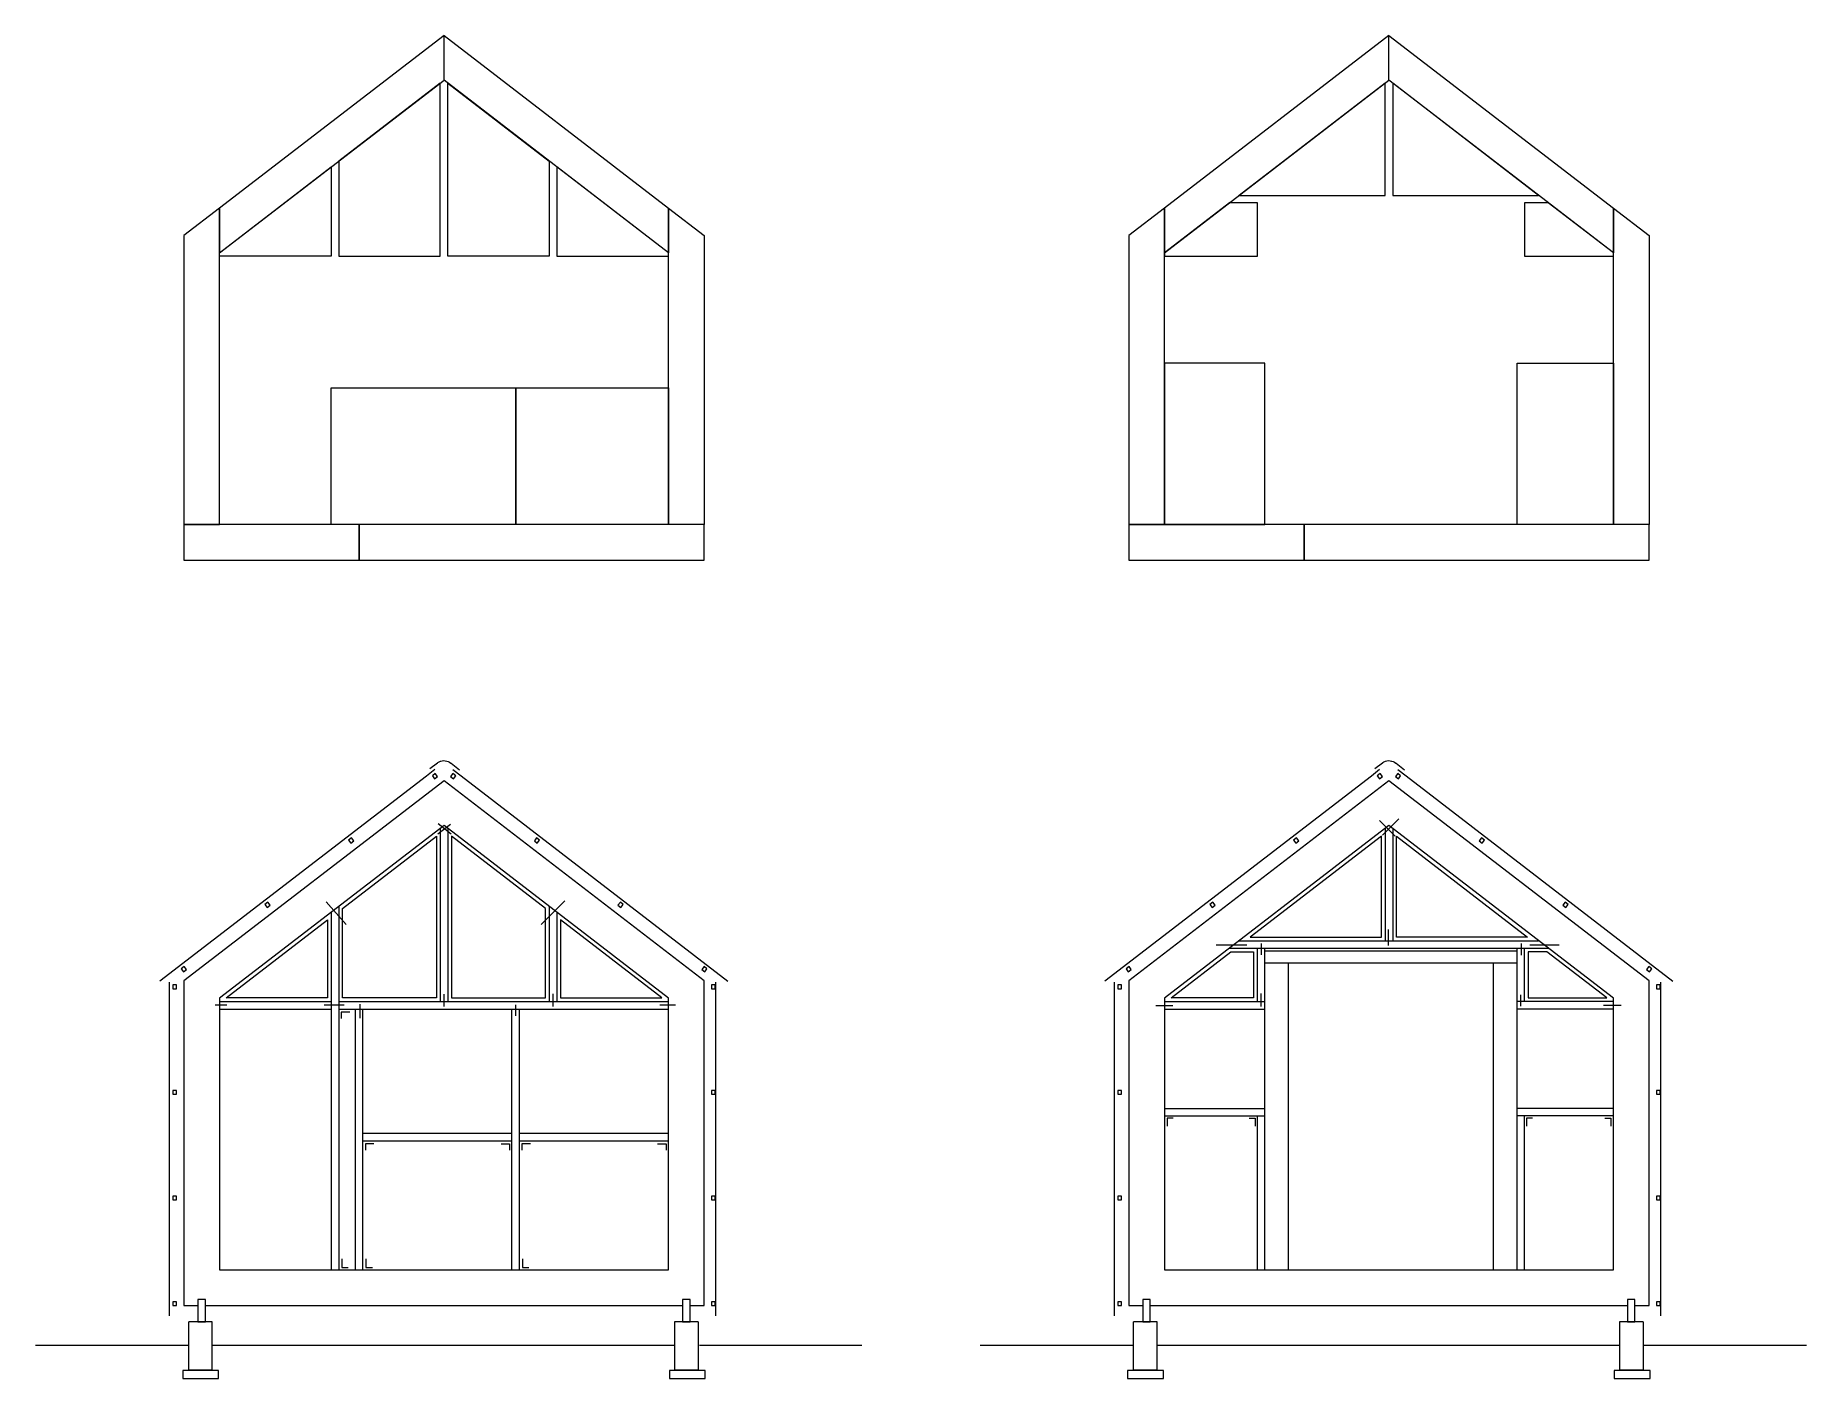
# Model space of a CAD drawing. Extents: x -12135 to 2120, y -1108 to 9704.
import ezdxf

# ---------------------------------------------------------------- set-up
doc = ezdxf.new("R2010")
doc.units = 0
doc.header["$LTSCALE"] = 5
doc.header["$MEASUREMENT"] = 0
doc.linetypes.add('HIDDEN', pattern=[0.375, 0.25, -0.125])
doc.layers.get('0').update_dxf_attribs({"linetype": 'CONTINUOUS', "lineweight": 13})

msp = doc.modelspace()

# ---------------------------------------------------------------- linework, layer by layer
for p, q in [((-8898, 3848), (-8896, 3850)), ((-8896, 3850), (-8885, 3856)), ((-8885, 3856), (-8874, 3861)), ((-8885, 3856), (-8885, 3856)), ((-8874, 3861), (-8873, 3861)), ((-8873, 3861), (-8862, 3864)), ((-8862, 3864), (-8861, 3865)), ((-8861, 3865), (-8849, 3866)), ((-8849, 3866), (-8837, 3865)), ((-8849, 3866), (-8849, 3866)), ((-8837, 3865), (-8836, 3865)), ((-8836, 3865), (-8824, 3863)), ((-8824, 3863), (-8812, 3859)), ((-8824, 3863), (-8824, 3863)), ((-8812, 3859), (-8801, 3854)), ((-8812, 3859), (-8812, 3859)), ((-8801, 3854), (-8801, 3853)), ((-8801, 3853), (-8791, 3846)), ((-1293, 3848), (-1291, 3850)), ((-1291, 3850), (-1281, 3856)), ((-1281, 3856), (-1269, 3861)), ((-1281, 3856), (-1281, 3856)), ((-1269, 3861), (-1257, 3864)), ((-1269, 3861), (-1269, 3861)), ((-1257, 3865), (-1245, 3866)), ((-1257, 3864), (-1257, 3865)), ((-1245, 3866), (-1244, 3866)), ((-1244, 3866), (-1232, 3865)), ((-1232, 3865), (-1220, 3863)), ((-1232, 3865), (-1232, 3865)), ((-1220, 3863), (-1219, 3863)), ((-1219, 3863), (-1208, 3859)), ((-1208, 3859), (-1197, 3854)), ((-1208, 3859), (-1208, 3859)), ((-1197, 3854), (-1196, 3853)), ((-1196, 3853), (-1186, 3846)), ((-8987, 3742), (-11132, 2091)), ((-8920, 3794), (-8987, 3742)), ((-8959, 3802), (-8898, 3848)), ((-8916, 3763), (-8940, 3744)), ((-8940, 3744), (-8922, 3720)), ((-8922, 3720), (-8898, 3739)), ((-8898, 3739), (-8916, 3763)), ((-8775, 3763), (-8793, 3739)), ((-8793, 3739), (-8769, 3720)), ((-8791, 3846), (-8790, 3846)), ((-8790, 3846), (-8788, 3845)), ((-8788, 3845), (-8722, 3793)), ((-8751, 3744), (-8775, 3763)), ((-8774, 3795), (-8707, 3744)), ((-8769, 3720), (-8751, 3744)), ((-8707, 3744), (-6561, 2092)), ((-1382, 3742), (-3528, 2091)), ((-1316, 3794), (-1382, 3742)), ((-1355, 3802), (-1293, 3848)), ((-1312, 3763), (-1336, 3744)), ((-1336, 3744), (-1317, 3720)), ((-1317, 3720), (-1294, 3739)), ((-1294, 3739), (-1312, 3763)), ((-1170, 3763), (-1189, 3739)), ((-1189, 3739), (-1165, 3720)), ((-1186, 3846), (-1184, 3845)), ((-1186, 3846), (-1186, 3846)), ((-1184, 3845), (-1117, 3793)), ((-1170, 3795), (-1103, 3744)), ((-1147, 3744), (-1170, 3763)), ((-1165, 3720), (-1147, 3744)), ((-1103, 3744), (1043, 2092)), ((-8846, 3704), (-10939, 2094)), ((-6753, 2094), (-8846, 3704)), ((-1241, 3704), (-3334, 2094)), ((852, 2094), (-1241, 3704)), ((-8846, 3343), (-10653, 1953)), ((-8895, 3277), (-8795, 3354)), ((-8789, 3274), (-8893, 3356)), ((-8876, 3320), (-8876, 1926)), ((-7039, 1953), (-8846, 3343)), ((-8816, 3320), (-8816, 1926)), ((-1241, 3343), (-3048, 1953)), ((-1192, 3258), (-1318, 3383)), ((-1293, 3266), (-1161, 3398)), ((-1271, 3320), (-1271, 2416)), ((566, 1953), (-1241, 3343)), ((-1211, 3320), (-1211, 2416)), ((-9590, 3244), (-9614, 3226)), ((-9614, 3226), (-9596, 3202)), ((-9596, 3202), (-9572, 3221)), ((-9572, 3221), (-9590, 3244)), ((-8101, 3244), (-8119, 3221)), ((-8119, 3221), (-8096, 3202)), ((-8077, 3226), (-8101, 3244)), ((-8096, 3202), (-8077, 3226)), ((-1986, 3244), (-2009, 3226)), ((-2009, 3226), (-1991, 3202)), ((-1991, 3202), (-1967, 3221)), ((-1967, 3221), (-1986, 3244)), ((-497, 3244), (-515, 3221)), ((-515, 3221), (-491, 3202)), ((-473, 3226), (-497, 3244)), ((-491, 3202), (-473, 3226)), ((-10264, 2726), (-10288, 2708)), ((-10246, 2702), (-10264, 2726)), ((-9634, 2547), (-9795, 2729)), ((-8063, 2548), (-7873, 2738)), ((-7427, 2726), (-7446, 2702)), ((-7403, 2708), (-7427, 2726)), ((-2659, 2726), (-2683, 2708)), ((-2641, 2702), (-2659, 2726)), ((177, 2726), (159, 2702)), ((201, 2708), (177, 2726)), ((-10288, 2708), (-10269, 2684)), ((-10269, 2684), (-10246, 2702)), ((-9753, 2645), (-9753, -234)), ((-9693, 2691), (-9693, -234)), ((-7999, 2691), (-7999, 1926)), ((-7939, 2645), (-7939, 1926)), ((-7446, 2702), (-7422, 2684)), ((-7422, 2684), (-7403, 2708)), ((-2683, 2708), (-2665, 2684)), ((-2665, 2684), (-2641, 2702)), ((159, 2702), (183, 2684)), ((183, 2684), (201, 2708)), ((-1246, 2508), (-1246, 2379)), ((-2386, 2381), (-2632, 2381)), ((-2524, 2356), (41, 2356)), ((-2446, 2416), (-37, 2416)), ((-2300, 1926), (-2300, 2356)), ((-2270, 2395), (-2270, 2302)), ((-2240, -234), (-2240, 2356)), ((-210, -234), (-210, 2356)), ((-176, 2395), (-176, 2299)), ((-150, 1926), (-150, 2356)), ((-107, 2383), (129, 2383)), ((-10938, 2208), (-10961, 2190)), ((-10961, 2190), (-10943, 2166)), ((-10943, 2166), (-10919, 2184)), ((-10919, 2184), (-10938, 2208)), ((-6753, 2208), (-6772, 2184)), ((-6772, 2184), (-6748, 2166)), ((-6730, 2190), (-6753, 2208)), ((-6748, 2166), (-6730, 2190)), ((-3333, 2208), (-3357, 2190)), ((-3357, 2190), (-3339, 2166)), ((-3339, 2166), (-3315, 2184)), ((-3315, 2184), (-3333, 2208)), ((-2240, 2239), (-210, 2239)), ((-2050, -234), (-2050, 2239)), ((-400, -234), (-400, 2239)), ((851, 2208), (833, 2184)), ((833, 2184), (856, 2166)), ((875, 2190), (851, 2208)), ((856, 2166), (875, 2190)), ((-11055, -604), (-11055, 2084)), ((-11029, 2060), (-11029, 2030)), ((-10999, 2060), (-11029, 2060)), ((-11029, 2030), (-10999, 2030)), ((-10999, 2030), (-10999, 2060)), ((-10939, 2094), (-10939, -520)), ((-6753, -520), (-6753, 2094)), ((-6693, 2060), (-6693, 2030)), ((-6663, 2060), (-6693, 2060)), ((-6693, 2030), (-6663, 2030)), ((-6663, 2030), (-6663, 2060)), ((-6658, -604), (-6658, 2084)), ((-3450, -604), (-3450, 2084)), ((-3424, 2060), (-3424, 2030)), ((-3394, 2060), (-3424, 2060)), ((-3424, 2030), (-3394, 2030)), ((-3394, 2030), (-3394, 2060)), ((-3334, 2094), (-3334, -520)), ((852, -520), (852, 2094)), ((912, 2060), (912, 2030)), ((942, 2060), (912, 2060)), ((912, 2030), (942, 2030)), ((942, 2030), (942, 2060)), ((946, -604), (946, 2084)), ((-10593, 1898), (-10687, 1898)), ((-10653, 1953), (-10653, -234)), ((-10653, 1926), (-9753, 1926)), ((-10653, 1866), (-9753, 1866)), ((-9651, 1897), (-9812, 1897)), ((-9693, 1926), (-7039, 1926)), ((-9693, 1866), (-7039, 1866)), ((-9559, -234), (-9559, 1866)), ((-9524, 1905), (-9524, 1792)), ((-9499, -234), (-9499, 1866)), ((-8846, 1888), (-8846, 1987)), ((-8299, -234), (-8299, 1866)), ((-8271, 1899), (-8271, 1812)), ((-8239, -234), (-8239, 1866)), ((-7968, 1888), (-7968, 1990)), ((-6984, 1897), (-7108, 1897)), ((-7039, -234), (-7039, 1953)), ((-2981, 1893), (-3118, 1893)), ((-3048, 1953), (-3048, -234)), ((-3048, 1926), (-2240, 1926)), ((-3048, 1866), (-2240, 1866)), ((-2270, 1888), (-2270, 1992)), ((566, 1926), (-210, 1926)), ((566, 1866), (-210, 1866)), ((-179, 1890), (-179, 1981)), ((627, 1895), (485, 1895)), ((566, -234), (566, 1953)), ((-11029, 1210), (-11029, 1180)), ((-10999, 1210), (-11029, 1210)), ((-11029, 1180), (-10999, 1180)), ((-10999, 1180), (-10999, 1210)), ((-6693, 1210), (-6693, 1180)), ((-6663, 1210), (-6693, 1210)), ((-6693, 1180), (-6663, 1180)), ((-6663, 1180), (-6663, 1210)), ((-3424, 1210), (-3424, 1180)), ((-3394, 1210), (-3424, 1210)), ((-3424, 1180), (-3394, 1180)), ((-3394, 1180), (-3394, 1210)), ((912, 1210), (912, 1180)), ((942, 1210), (912, 1210)), ((912, 1180), (942, 1180)), ((942, 1180), (942, 1210)), ((-3048, 1066), (-2240, 1066)), ((-3048, 1006), (-2240, 1006)), ((-2300, -234), (-2300, 1006)), ((566, 1066), (-210, 1066)), ((566, 1006), (-210, 1006)), ((-150, -234), (-150, 1006)), ((-9499, 866), (-8299, 866)), ((-8239, 866), (-7039, 866)), ((-9499, 806), (-8299, 806)), ((-8239, 806), (-7039, 806)), ((-11029, 360), (-11029, 330)), ((-10999, 360), (-11029, 360)), ((-11029, 330), (-10999, 330)), ((-10999, 330), (-10999, 360)), ((-6693, 360), (-6693, 330)), ((-6663, 360), (-6693, 360)), ((-6693, 330), (-6663, 330)), ((-6663, 330), (-6663, 360)), ((-3424, 360), (-3424, 330)), ((-3394, 360), (-3424, 360)), ((-3424, 330), (-3394, 330)), ((-3394, 330), (-3394, 360)), ((912, 360), (912, 330)), ((942, 360), (912, 360)), ((912, 330), (942, 330)), ((942, 330), (942, 360)), ((-10653, -234), (-7039, -234)), ((-3048, -234), (566, -234)), ((-11029, -490), (-11029, -520)), ((-10999, -490), (-11029, -490)), ((-11029, -520), (-10999, -520)), ((-10999, -520), (-10999, -490)), ((-10939, -520), (-10827, -520)), ((-10827, -471), (-10827, -651)), ((-10767, -471), (-10827, -471)), ((-10767, -651), (-10767, -471)), ((-10767, -520), (-6926, -520)), ((-6926, -471), (-6926, -651)), ((-6866, -471), (-6926, -471)), ((-6866, -651), (-6866, -471)), ((-6866, -520), (-6753, -520)), ((-6693, -490), (-6693, -520)), ((-6663, -490), (-6693, -490)), ((-6693, -520), (-6663, -520)), ((-6663, -520), (-6663, -490)), ((-3424, -490), (-3424, -520)), ((-3394, -490), (-3424, -490)), ((-3424, -520), (-3394, -520)), ((-3394, -520), (-3394, -490)), ((-3334, -520), (-3223, -520)), ((-3223, -471), (-3223, -651)), ((-3163, -471), (-3223, -471)), ((-3163, -651), (-3163, -471)), ((-3163, -520), (678, -520)), ((678, -471), (678, -651)), ((738, -471), (678, -471)), ((738, -651), (738, -471)), ((738, -520), (852, -520)), ((912, -490), (912, -520)), ((942, -490), (912, -490)), ((912, -520), (942, -520)), ((942, -520), (942, -490)), ((-10901, -1041), (-10901, -651)), ((-10711, -651), (-10901, -651)), ((-10827, -651), (-10767, -651)), ((-10711, -1041), (-10711, -651)), ((-6800, -651), (-6990, -651)), ((-6990, -651), (-6990, -1041)), ((-6926, -651), (-6866, -651)), ((-6800, -651), (-6800, -1041)), ((-3297, -1041), (-3297, -651)), ((-3107, -651), (-3297, -651)), ((-3223, -651), (-3163, -651)), ((-3107, -1041), (-3107, -651)), ((804, -651), (614, -651)), ((614, -651), (614, -1041)), ((678, -651), (738, -651)), ((804, -651), (804, -1041)), ((-10901, -842), (-12135, -842)), ((-6990, -842), (-10711, -842)), ((-5484, -842), (-6790, -842)), ((-3297, -842), (-4530, -842)), ((614, -842), (-3107, -842)), ((2120, -842), (814, -842)), ((-10660, -1044), (-10949, -1044)), ((-10949, -1044), (-10949, -1108)), ((-10660, -1044), (-10949, -1044)), ((-10949, -1044), (-10949, -1108)), ((-10949, -1108), (-10660, -1108)), ((-10949, -1108), (-10660, -1108)), ((-10711, -1041), (-10901, -1041)), ((-10660, -1108), (-10660, -1044)), ((-10660, -1108), (-10660, -1044)), ((-6744, -1044), (-7032, -1044)), ((-7032, -1044), (-7032, -1108)), ((-7032, -1044), (-7032, -1108)), ((-6744, -1044), (-7032, -1044)), ((-7032, -1108), (-6744, -1108)), ((-7032, -1108), (-6744, -1108)), ((-6800, -1041), (-6990, -1041)), ((-6744, -1108), (-6744, -1044)), ((-6744, -1108), (-6744, -1044)), ((-3056, -1044), (-3344, -1044)), ((-3344, -1044), (-3344, -1108)), ((-3056, -1044), (-3344, -1044)), ((-3344, -1044), (-3344, -1108)), ((-3344, -1108), (-3056, -1108)), ((-3344, -1108), (-3056, -1108)), ((-3107, -1041), (-3297, -1041)), ((-3056, -1108), (-3056, -1044)), ((-3056, -1108), (-3056, -1044)), ((860, -1044), (572, -1044)), ((572, -1044), (572, -1108)), ((572, -1044), (572, -1108)), ((860, -1044), (572, -1044)), ((572, -1108), (860, -1108)), ((572, -1108), (860, -1108)), ((804, -1041), (614, -1041)), ((860, -1108), (860, -1044)), ((860, -1108), (860, -1044))]:
    msp.add_line(p, q)
at = {"linetype": 'HIDDEN'}
msp.add_line((-2240, 2336), (-210, 2336), dxfattribs=at)
at = {"color": 1}
for points in [[(-10653, 8314), (-10653, 7953), (-8846, 9343), (-8846, 9704)], [(-7039, 8314), (-7039, 7953), (-8846, 9343), (-8846, 9704)], [(-3048, 8314), (-3048, 7953), (-1241, 9343), (-1241, 9704)], [(566, 8314), (566, 7953), (-1241, 9343), (-1241, 9704)], [(-10939, 5766), (-10653, 5766), (-10653, 8314), (-10939, 8094)], [(-6753, 5766), (-7039, 5766), (-7039, 8314), (-6753, 8094)], [(-3334, 5766), (-3048, 5766), (-3048, 8314), (-3334, 8094)], [(852, 5766), (566, 5766), (566, 8314), (852, 8094)], [(-3048, 7066), (-3048, 5766), (-2240, 5766), (-2240, 7066)], [(-210, 5766), (-210, 7066), (566, 7066), (566, 5766)], [(-9753, 5766), (-9753, 6866), (-8269, 6866), (-8269, 5766)], [(-8269, 5766), (-8269, 6866), (-7039, 6866), (-7039, 5766)], [(-10939, 5766), (-10939, 5480), (-9529, 5480), (-9529, 5766)], [(-9529, 5766), (-9529, 5480), (-6753, 5480), (-6753, 5766)], [(-3334, 5766), (-3334, 5480), (-1924, 5480), (-1924, 5766)], [(-1924, 5766), (-1924, 5480), (852, 5480), (852, 5766)]]:
    msp.add_lwpolyline(points, close=True, dxfattribs=at)
at = {"color": 4}
for points in [[(-9693, 7926), (-8876, 7926), (-8876, 9320), (-9693, 8691)], [(-7999, 7926), (-8816, 7926), (-8816, 9320), (-7999, 8691)], [(-1271, 9320), (-2446, 8416), (-1271, 8416)], [(-1211, 9320), (-1211, 8416), (-37, 8416)], [(-10653, 7926), (-10653, 7953), (-9753, 8645), (-9753, 7926)], [(-7039, 7926), (-7039, 7953), (-7939, 8645), (-7939, 7926)], [(-3048, 7953), (-3048, 7926), (-2300, 7926), (-2300, 8356), (-2524, 8356)], [(41, 8356), (-150, 8356), (-150, 7926), (566, 7926), (566, 7953)]]:
    msp.add_lwpolyline(points, close=True, dxfattribs=at)
for points in [[(-9663, 2677), (-8906, 3259), (-8906, 1956), (-9663, 1956)], [(-8029, 2677), (-8786, 3259), (-8786, 1956), (-8029, 1956)], [(-2357, 2446), (-1301, 2446), (-1301, 3259)], [(-125, 2446), (-1181, 2446), (-1181, 3259)], [(-10599, 1956), (-9783, 2584), (-9783, 1956)], [(-7092, 1956), (-7909, 2584), (-7909, 1956)], [(-2513, 2326), (-2330, 2326), (-2330, 1956), (-2994, 1956)], [(-120, 2326), (-120, 1956), (512, 1956), (31, 2326)]]:
    msp.add_lwpolyline(points, close=True)
for points in [[(-9604, 1842), (-9673, 1842), (-9673, 1791)], [(-2979, 987), (-3027, 987), (-3027, 924)], [(-2365, 987), (-2317, 987), (-2317, 924)], [(-86, 987), (-134, 987), (-134, 924)], [(497, 987), (544, 987), (544, 924)], [(-9410, 782), (-9479, 782), (-9479, 731)], [(-8387, 782), (-8318, 782), (-8318, 731)], [(-8150, 782), (-8219, 782), (-8219, 731)], [(-7127, 782), (-7058, 782), (-7058, 731)], [(-9668, -145), (-9668, -214), (-9617, -214)], [(-9474, -145), (-9474, -214), (-9423, -214)], [(-8214, -145), (-8214, -214), (-8163, -214)]]:
    msp.add_lwpolyline(points)

doc.saveas('drawing.dxf')
